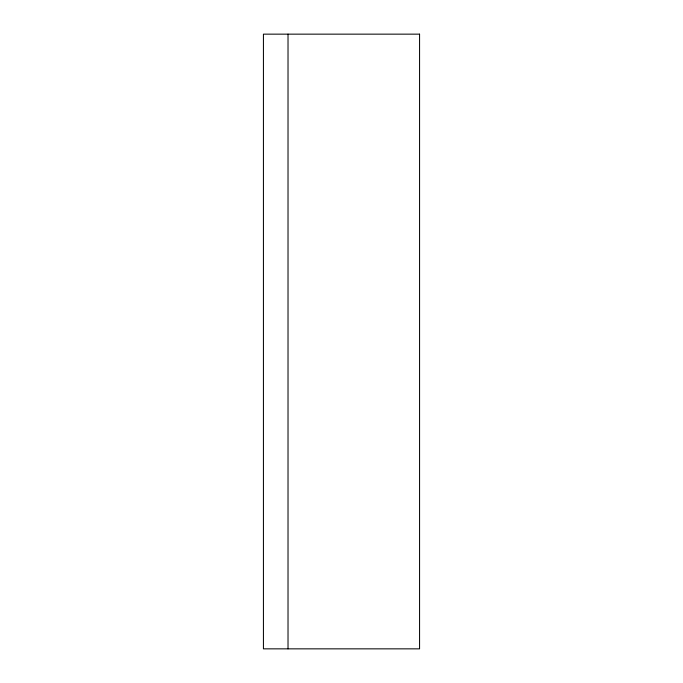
<?xml version="1.0" encoding="UTF-8"?>
<svg xmlns="http://www.w3.org/2000/svg" width="683" height="683" viewBox="0 0 683 683"><rect width="100%" height="100%" fill="white"/><g stroke="black" fill="none" stroke-linecap="round" stroke-linejoin="round"><path stroke-width="1.02" d="M288.021 34.15L288.021 648.85M419.567 34.15L263.433 34.15L263.433 648.85L419.567 648.85L419.567 34.15"/></g></svg>
